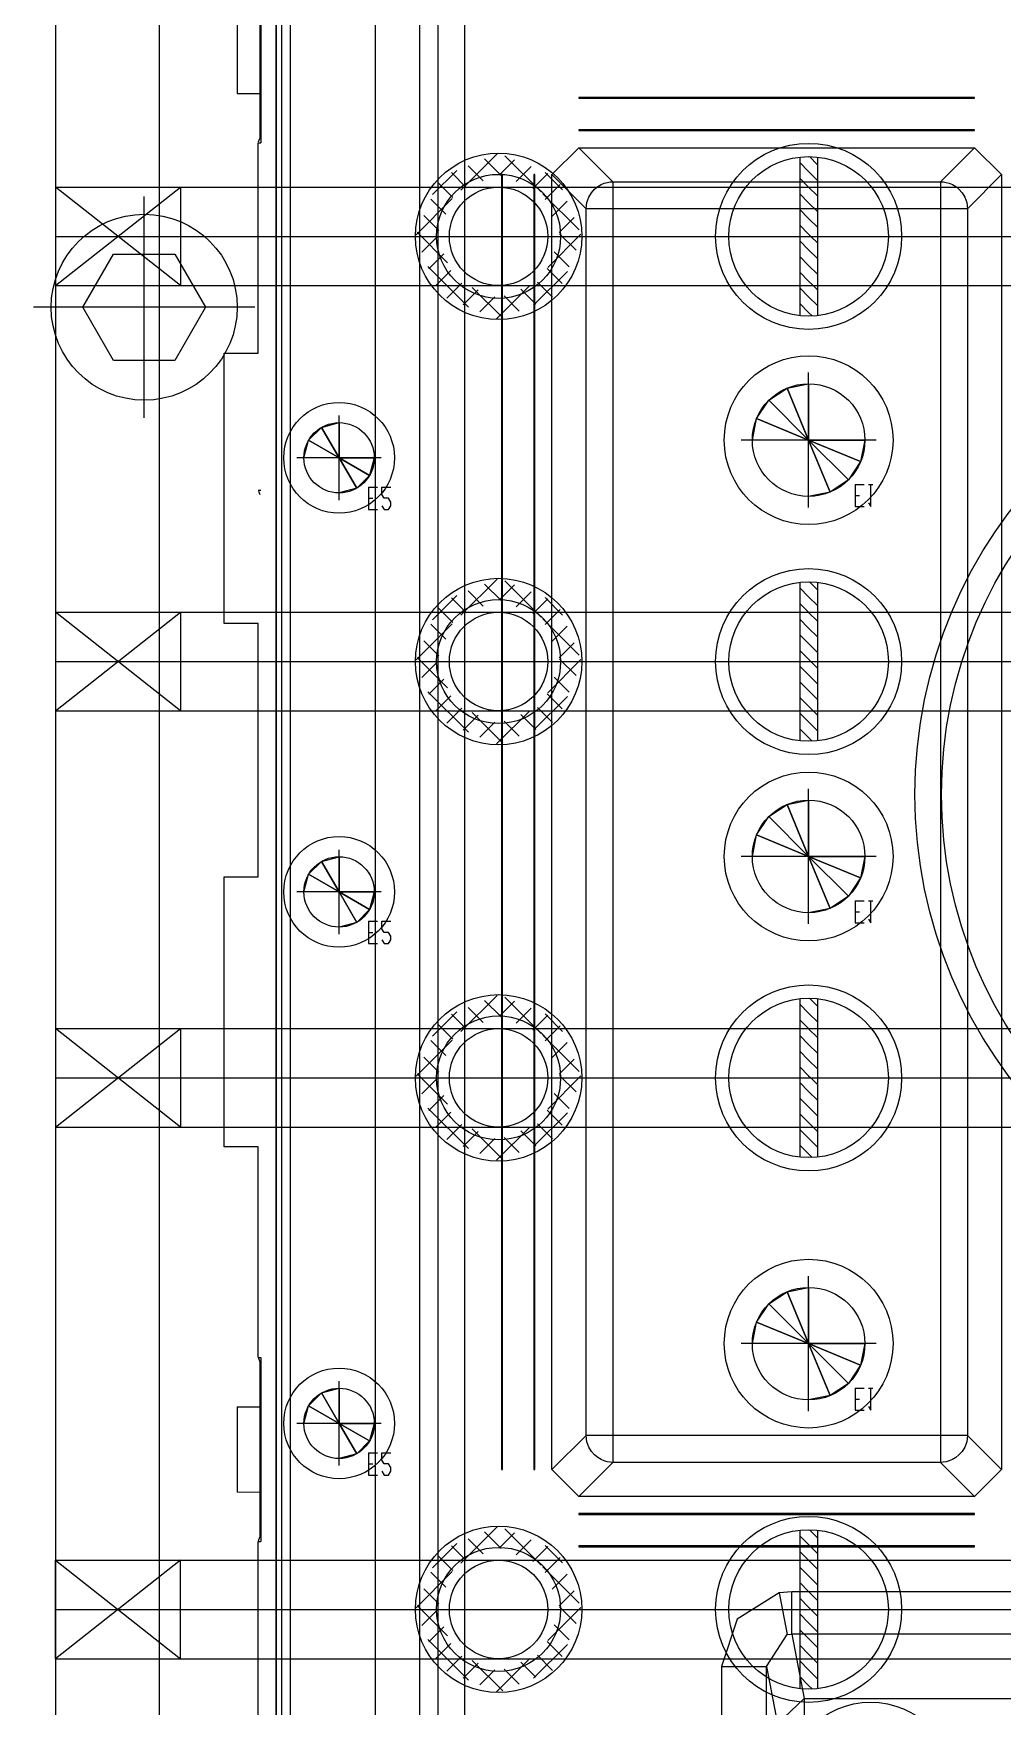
# Model space of a CAD drawing. Header units: millimetres. Extents: x -1 to 1014, y -756 to 757.
# Drawn here: x 95.8 to 125.1, y 266.5 to 317.2 of the extents above; entities that cross this region are included whole.
import ezdxf

# ---------------------------------------------------------------- set-up
doc = ezdxf.new("R2010")
doc.units = ezdxf.units.MM

# ---------------------------------------------------------------- blocks, each defined once
blk = doc.blocks.new('blockName2')
for points in [[(96.4318, 346.485), (96.4318, 243.087)], [(99.5803, 246.483), (99.5803, 346.216)], [(106.118, 335.529), (106.118, 249.74)], [(107.478, 249.74), (107.478, 335.529)], [(108.022, 335.529), (108.022, 250.284)], [(108.838, 250.284), (108.838, 335.529)], [(103.12, 334.692), (103.12, 250.412)], [(103.12, 250.412), (103.12, 334.692)], [(103.282, 334.649), (103.282, 250.412)], [(103.555, 250.412), (103.555, 334.649)], [(102.627, 319.322), (102.627, 314)], [(102.653, 319.454), (102.653, 313.868)], [(101.935, 317.957), (101.935, 315.365)], [(101.935, 315.365), (102.627, 315.363)], [(124.292, 315.247), (112.294, 315.247)], [(112.294, 315.247), (112.294, 315.22)], [(112.294, 315.22), (124.292, 315.22)], [(124.292, 315.22), (124.292, 315.247)], [(102.585, 313.895), (102.627, 314)], [(124.292, 314.266), (112.294, 314.266)], [(112.294, 314.266), (112.294, 314.24)], [(112.294, 314.24), (124.292, 314.24)], [(124.292, 314.24), (124.292, 314.266)], [(102.574, 307.488), (102.574, 313.868)], [(102.574, 313.868), (102.653, 313.868)], [(109.813, 313.538), (108.714, 312.439)], [(111.153, 312.379), (110.054, 313.478)], [(111.478, 312.905), (112.294, 313.721)], [(112.294, 313.721), (124.292, 313.721)], [(112.294, 313.721), (113.328, 312.688)], [(124.292, 313.721), (123.258, 312.688)], [(124.292, 313.721), (125.108, 312.905)], [(108.597, 313.034), (107.861, 312.298)], [(108.885, 312.51), (108.43, 312.965)], [(109.389, 312.719), (108.934, 313.174)], [(109.937, 312.883), (109.437, 313.382)], [(110.345, 313.357), (109.889, 312.902)], [(110.848, 313.149), (110.393, 312.694)], [(111.801, 312.443), (111.27, 312.974)], [(118.991, 313.436), (118.991, 308.632)], [(118.991, 313.27), (119.26, 313.001)], [(119.26, 313.001), (119.528, 312.732)], [(119.286, 313.45), (119.528, 313.207)], [(119.528, 313.436), (119.528, 308.632)], [(96.4318, 312.527), (270.999, 312.527)], [(100.219, 309.541), (96.4318, 312.527)], [(96.4318, 309.541), (100.219, 312.527)], [(96.4318, 312.527), (96.4318, 309.541)], [(100.219, 312.527), (100.219, 309.541)], [(108.47, 312.214), (108.015, 312.669)], [(109.953, 312.905), (109.953, 273.648)], [(109.979, 312.905), (109.953, 312.905)], [(109.979, 273.648), (109.979, 312.905)], [(111.352, 312.94), (110.897, 312.485)], [(110.933, 312.905), (110.933, 273.648)], [(110.959, 312.905), (110.933, 312.905)], [(110.959, 273.648), (110.959, 312.905)], [(111.732, 312.609), (111.277, 312.154)], [(111.478, 273.648), (111.478, 312.905)], [(111.478, 312.905), (112.512, 311.872)], [(112.512, 311.872), (112.535, 312.062), (112.594, 312.225), (112.675, 312.358), (112.768, 312.463), (112.868, 312.544), (112.968, 312.602), (113.066, 312.643), (113.159, 312.669), (113.244, 312.683), (113.328, 312.688)], [(113.328, 312.688), (113.328, 273.866)], [(113.328, 312.688), (123.258, 312.688)], [(118.991, 312.795), (119.259, 312.527)], [(119.259, 312.527), (119.26, 312.526)], [(119.26, 312.526), (119.528, 312.258)], [(123.258, 312.688), (123.258, 273.866)], [(123.258, 312.688), (123.346, 312.683), (123.43, 312.669), (123.522, 312.643), (123.619, 312.602), (123.718, 312.543), (123.817, 312.463), (123.911, 312.358), (123.992, 312.225), (124.051, 312.063), (124.074, 311.872)], [(125.108, 312.905), (124.074, 311.872)], [(125.108, 312.905), (125.108, 273.648)], [(99.1175, 305.529), (99.1175, 312.243)], [(108.456, 312.181), (107.358, 311.083)], [(108.261, 311.71), (107.806, 312.165)], [(112.304, 311.227), (111.206, 312.326)], [(111.941, 312.105), (111.486, 311.65)], [(118.991, 312.32), (119.26, 312.051)], [(119.26, 312.051), (119.528, 311.783)], [(108.052, 311.207), (107.597, 311.662)], [(112.149, 311.602), (111.694, 311.147)], [(112.512, 274.682), (112.512, 311.872)], [(124.074, 311.872), (112.512, 311.872)], [(118.991, 311.845), (119.26, 311.577)], [(119.26, 311.577), (119.528, 311.308)], [(124.074, 311.872), (124.074, 274.682)], [(96.4318, 311.034), (272.492, 311.034)], [(108.312, 310.234), (107.389, 311.158)], [(107.993, 311.006), (107.538, 310.551)], [(112.358, 311.098), (111.35, 310.09)], [(112.209, 310.611), (111.71, 311.11)], [(118.991, 311.371), (119.26, 311.102)], [(119.26, 311.102), (119.328, 311.034)], [(119.328, 311.034), (119.528, 310.833)], [(98.1871, 307.274), (97.2568, 308.886), (98.1871, 310.497), (100.048, 310.497), (100.978, 308.886), (100.048, 307.274), (98.1871, 307.274)], [(108.201, 310.502), (107.746, 310.047)], [(112, 310.107), (111.545, 310.562)], [(118.991, 310.896), (119.26, 310.627)], [(119.26, 310.627), (119.528, 310.359)], [(108.944, 308.891), (107.717, 310.117)], [(108.41, 309.999), (107.955, 309.544)], [(111.945, 309.973), (110.923, 308.951)], [(111.792, 309.604), (111.337, 310.059)], [(118.991, 310.421), (119.26, 310.152)], [(118.991, 309.946), (119.26, 309.678)], [(119.26, 310.152), (119.528, 309.884)], [(96.4318, 309.541), (270.999, 309.541)], [(108.742, 309.618), (108.287, 309.163)], [(109.245, 309.409), (108.79, 308.954)], [(109.985, 308.562), (109.061, 309.486)], [(110.805, 309.545), (109.797, 308.537)], [(110.992, 308.979), (110.537, 309.434)], [(111.495, 309.188), (111.04, 309.643)], [(118.991, 309.471), (119.26, 309.203)], [(119.26, 309.678), (119.396, 309.541)], [(119.396, 309.541), (119.528, 309.409)], [(109.749, 309.201), (109.294, 308.746)], [(110.488, 308.771), (110.033, 309.226)], [(118.991, 308.997), (119.26, 308.728)], [(119.26, 309.203), (119.528, 308.934)], [(102.475, 308.886), (95.7604, 308.886)], [(119.26, 308.728), (119.365, 308.623)], [(101.546, 299.296), (101.546, 307.488)], [(101.546, 307.488), (102.574, 307.488)], [(119.26, 302.811), (119.26, 306.904)], [(105.026, 303.041), (105.026, 305.599)], [(121.306, 304.857), (117.213, 304.857)], [(106.305, 304.32), (103.747, 304.32)], [(102.574, 303.34), (102.653, 303.34)], [(105.919, 303.427), (105.919, 302.756), (106.187, 302.756)], [(105.919, 303.427), (106.187, 303.427)], [(106.322, 302.868), (106.389, 302.756), (106.523, 302.756), (106.59, 302.868), (106.59, 302.98), (106.523, 303.092), (106.389, 303.092), (106.322, 303.204), (106.322, 303.427), (106.59, 303.427)], [(120.672, 303.512), (120.672, 302.841), (120.94, 302.841)], [(120.672, 303.512), (120.94, 303.512)], [(121.075, 302.953), (121.142, 302.841), (121.142, 303.512)], [(121.075, 303.512), (121.209, 303.512)], [(102.585, 303.313), (102.627, 303.208)], [(105.919, 303.092), (106.053, 303.092)], [(120.672, 303.177), (120.806, 303.177)], [(109.813, 300.646), (108.714, 299.548)], [(109.389, 299.827), (108.934, 300.283)], [(109.937, 299.992), (109.437, 300.491)], [(110.345, 300.466), (109.889, 300.011)], [(111.153, 299.488), (110.054, 300.587)], [(118.991, 300.545), (118.991, 295.741)], [(118.991, 300.378), (119.26, 300.11)], [(119.286, 300.559), (119.528, 300.316)], [(119.528, 300.545), (119.528, 295.741)], [(108.597, 300.143), (107.861, 299.407)], [(108.47, 299.323), (108.015, 299.778)], [(108.885, 299.619), (108.43, 300.074)], [(110.848, 300.258), (110.393, 299.803)], [(111.352, 300.049), (110.897, 299.594)], [(111.801, 299.552), (111.27, 300.083)], [(118.991, 299.904), (119.259, 299.636)], [(119.26, 300.11), (119.528, 299.841)], [(96.4318, 299.636), (270.999, 299.636)], [(96.4318, 299.636), (96.4318, 296.65)], [(96.4318, 296.65), (100.219, 299.636)], [(100.219, 296.65), (96.4318, 299.636)], [(100.219, 299.636), (100.219, 296.65)], [(102.574, 299.296), (101.546, 299.296)], [(102.574, 291.619), (102.574, 299.296)], [(108.456, 299.29), (107.358, 298.191)], [(108.261, 298.819), (107.806, 299.274)], [(112.304, 298.336), (111.206, 299.435)], [(111.732, 299.718), (111.277, 299.263)], [(118.991, 299.429), (119.26, 299.16)], [(119.259, 299.636), (119.26, 299.635)], [(119.26, 299.635), (119.528, 299.367)], [(108.052, 298.315), (107.597, 298.77)], [(111.941, 299.214), (111.486, 298.759)], [(118.991, 298.954), (119.26, 298.686)], [(119.26, 299.16), (119.528, 298.892)], [(108.312, 297.343), (107.389, 298.267)], [(112.149, 298.71), (111.694, 298.255)], [(118.991, 298.479), (119.26, 298.211)], [(119.26, 298.686), (119.528, 298.417)], [(96.4318, 298.143), (272.492, 298.143)], [(107.993, 298.115), (107.538, 297.66)], [(112.358, 298.207), (111.35, 297.199)], [(112.209, 297.72), (111.71, 298.219)], [(118.991, 298.005), (119.26, 297.736)], [(119.26, 298.211), (119.328, 298.143)], [(119.328, 298.143), (119.528, 297.942)], [(108.201, 297.611), (107.746, 297.156)], [(112, 297.216), (111.545, 297.671)], [(118.991, 297.53), (119.26, 297.261)], [(119.26, 297.736), (119.528, 297.467)], [(119.26, 297.261), (119.528, 296.993)], [(108.944, 295.999), (107.717, 297.226)], [(108.41, 297.107), (107.955, 296.652)], [(111.945, 297.081), (110.923, 296.059)], [(111.495, 296.297), (111.04, 296.752)], [(111.792, 296.712), (111.337, 297.167)], [(118.991, 297.055), (119.26, 296.787)], [(119.26, 296.787), (119.396, 296.65)], [(96.4318, 296.65), (270.999, 296.65)], [(108.742, 296.727), (108.287, 296.272)], [(109.245, 296.518), (108.79, 296.063)], [(109.985, 295.671), (109.061, 296.594)], [(109.749, 296.31), (109.294, 295.855)], [(110.805, 296.654), (109.797, 295.646)], [(110.488, 295.88), (110.033, 296.335)], [(110.992, 296.088), (110.537, 296.543)], [(118.991, 296.58), (119.26, 296.312)], [(119.26, 296.312), (119.528, 296.043)], [(119.396, 296.65), (119.528, 296.518)], [(118.991, 296.106), (119.26, 295.837)], [(119.26, 295.837), (119.365, 295.732)], [(119.26, 290.188), (119.26, 294.281)], [(105.026, 289.881), (105.026, 292.44)], [(121.306, 292.235), (117.213, 292.235)], [(101.546, 283.427), (101.546, 291.619)], [(101.546, 291.619), (102.574, 291.619)], [(106.305, 291.16), (103.747, 291.16)], [(120.672, 290.89), (120.672, 290.218), (120.94, 290.218)], [(120.672, 290.89), (120.94, 290.89)], [(121.075, 290.33), (121.142, 290.218), (121.142, 290.89)], [(121.075, 290.89), (121.209, 290.89)], [(105.919, 290.268), (105.919, 289.596), (106.187, 289.596)], [(105.919, 290.268), (106.187, 290.268)], [(106.322, 289.708), (106.389, 289.596), (106.523, 289.596), (106.59, 289.708), (106.59, 289.82), (106.523, 289.932), (106.389, 289.932), (106.322, 290.044), (106.322, 290.268), (106.59, 290.268)], [(120.672, 290.554), (120.806, 290.554)], [(105.919, 289.932), (106.053, 289.932)], [(109.813, 288.024), (108.714, 286.925)], [(109.389, 287.205), (108.934, 287.66)], [(109.937, 287.369), (109.437, 287.869)], [(110.345, 287.844), (109.889, 287.389)], [(111.153, 286.865), (110.054, 287.964)], [(110.848, 287.635), (110.393, 287.18)], [(118.991, 287.923), (118.991, 283.118)], [(118.991, 287.756), (119.26, 287.487)], [(119.286, 287.936), (119.528, 287.693)], [(119.528, 287.923), (119.528, 283.118)], [(108.597, 287.52), (107.861, 286.785)], [(108.47, 286.7), (108.015, 287.155)], [(108.885, 286.996), (108.43, 287.451)], [(111.352, 287.427), (110.897, 286.972)], [(111.801, 286.929), (111.27, 287.46)], [(111.732, 287.095), (111.277, 286.64)], [(118.991, 287.281), (119.259, 287.014)], [(119.26, 287.487), (119.528, 287.219)], [(96.4318, 287.014), (270.999, 287.014)], [(96.4318, 287.014), (96.4318, 284.027)], [(96.4318, 284.027), (100.219, 287.014)], [(100.219, 284.027), (96.4318, 287.014)], [(100.219, 287.014), (100.219, 284.027)], [(108.456, 286.667), (107.358, 285.569)], [(108.261, 286.196), (107.806, 286.651)], [(112.304, 285.714), (111.206, 286.812)], [(111.941, 286.591), (111.486, 286.136)], [(118.991, 286.806), (119.26, 286.538)], [(119.259, 287.014), (119.26, 287.013)], [(119.26, 287.013), (119.528, 286.744)], [(108.052, 285.693), (107.597, 286.148)], [(112.149, 286.088), (111.694, 285.633)], [(118.991, 286.332), (119.26, 286.063)], [(119.26, 286.538), (119.528, 286.269)], [(108.312, 284.721), (107.389, 285.644)], [(112.358, 285.584), (111.35, 284.576)], [(112.209, 285.097), (111.71, 285.596)], [(118.991, 285.857), (119.26, 285.588)], [(119.26, 286.063), (119.528, 285.794)], [(119.26, 285.588), (119.328, 285.521)], [(96.4318, 285.521), (272.492, 285.521)], [(107.993, 285.492), (107.538, 285.037)], [(118.991, 285.382), (119.26, 285.113)], [(119.26, 285.113), (119.528, 284.845)], [(119.328, 285.521), (119.528, 285.32)], [(108.944, 283.377), (107.717, 284.604)], [(108.201, 284.988), (107.746, 284.533)], [(112, 284.593), (111.545, 285.048)], [(118.991, 284.907), (119.26, 284.639)], [(119.26, 284.639), (119.528, 284.37)], [(108.41, 284.485), (107.955, 284.03)], [(108.742, 284.104), (108.287, 283.649)], [(111.945, 284.459), (110.923, 283.437)], [(111.495, 283.674), (111.04, 284.129)], [(111.792, 284.09), (111.337, 284.545)], [(118.991, 284.433), (119.26, 284.164)], [(119.26, 284.164), (119.396, 284.027)], [(96.4318, 284.027), (270.999, 284.027)], [(109.245, 283.896), (108.79, 283.441)], [(109.985, 283.048), (109.061, 283.972)], [(109.749, 283.687), (109.294, 283.232)], [(110.805, 284.032), (109.797, 283.024)], [(110.488, 283.257), (110.033, 283.712)], [(110.992, 283.466), (110.537, 283.921)], [(118.991, 283.958), (119.26, 283.689)], [(119.26, 283.689), (119.528, 283.421)], [(119.396, 284.027), (119.528, 283.895)], [(102.574, 283.427), (101.546, 283.427)], [(102.574, 277.047), (102.574, 283.427)], [(118.991, 283.483), (119.26, 283.214)], [(119.26, 283.214), (119.365, 283.109)], [(119.26, 275.417), (119.26, 279.51)], [(121.306, 277.464), (117.213, 277.464)], [(102.574, 277.047), (102.653, 277.047)], [(102.585, 277.02), (102.627, 276.915)], [(102.653, 277.047), (102.653, 271.461)], [(102.627, 276.915), (102.627, 271.593)], [(105.026, 273.767), (105.026, 276.326)], [(120.672, 276.119), (120.672, 275.447), (120.94, 275.447)], [(120.672, 276.119), (120.94, 276.119)], [(121.075, 275.559), (121.142, 275.447), (121.142, 276.119)], [(121.075, 276.119), (121.209, 276.119)], [(101.935, 275.55), (102.627, 275.552)], [(101.935, 275.55), (101.935, 272.958)], [(120.672, 275.783), (120.806, 275.783)], [(106.305, 275.046), (103.747, 275.046)], [(111.478, 273.648), (112.512, 274.682)], [(124.074, 274.682), (112.512, 274.682)], [(113.328, 273.866), (113.24, 273.871), (113.156, 273.885), (113.064, 273.911), (112.967, 273.951), (112.868, 274.01), (112.769, 274.09), (112.675, 274.195), (112.594, 274.328), (112.535, 274.49), (112.512, 274.682)], [(124.074, 274.682), (124.051, 274.491), (123.992, 274.329), (123.911, 274.196), (123.818, 274.09), (123.718, 274.01), (123.618, 273.951), (123.52, 273.91), (123.427, 273.884), (123.342, 273.87), (123.258, 273.866)], [(125.108, 273.648), (124.074, 274.682)], [(105.919, 274.154), (105.919, 273.482), (106.187, 273.482)], [(105.919, 274.154), (106.187, 274.154)], [(106.322, 273.594), (106.389, 273.482), (106.523, 273.482), (106.59, 273.594), (106.59, 273.706), (106.523, 273.818), (106.389, 273.818), (106.322, 273.93), (106.322, 274.154), (106.59, 274.154)], [(105.919, 273.818), (106.053, 273.818)], [(109.953, 273.648), (109.979, 273.648)], [(110.933, 273.648), (110.959, 273.648)], [(112.294, 272.832), (111.478, 273.648)], [(113.328, 273.866), (112.294, 272.832)], [(123.258, 273.866), (113.328, 273.866)], [(124.292, 272.832), (123.258, 273.866)], [(125.108, 273.648), (124.292, 272.832)], [(102.627, 272.956), (101.935, 272.958)], [(124.292, 272.832), (112.294, 272.832)], [(109.813, 271.91), (108.714, 270.812)], [(124.292, 272.313), (112.294, 272.313)], [(112.294, 272.313), (112.294, 272.287)], [(112.294, 272.287), (124.292, 272.287)], [(124.292, 272.287), (124.292, 272.313)], [(102.574, 265.08), (102.574, 271.461)], [(102.574, 271.461), (102.653, 271.461)], [(102.585, 271.488), (102.627, 271.593)], [(108.597, 271.406), (107.861, 270.671)], [(109.389, 271.091), (108.934, 271.546)], [(109.937, 271.255), (109.437, 271.755)], [(110.345, 271.73), (109.889, 271.275)], [(111.153, 270.752), (110.054, 271.85)], [(110.848, 271.521), (110.393, 271.066)], [(118.991, 271.809), (118.991, 267.005)], [(118.991, 271.642), (119.26, 271.373)], [(119.26, 271.373), (119.528, 271.105)], [(119.286, 271.822), (119.528, 271.58)], [(119.528, 271.809), (119.528, 267.005)], [(96.4318, 270.9), (270.999, 270.9)], [(100.219, 270.9), (96.4318, 267.913)], [(96.4318, 270.9), (100.219, 267.913)], [(96.4318, 267.913), (96.4318, 270.9)], [(100.219, 267.913), (100.219, 270.9)], [(108.47, 270.586), (108.015, 271.041)], [(108.885, 270.882), (108.43, 271.337)], [(111.352, 271.313), (110.897, 270.858)], [(111.801, 270.815), (111.27, 271.347)], [(111.732, 270.981), (111.277, 270.526)], [(124.292, 271.333), (112.294, 271.333)], [(112.294, 271.333), (112.294, 271.307)], [(112.294, 271.307), (124.292, 271.307)], [(118.991, 271.167), (119.259, 270.9)], [(119.259, 270.9), (119.26, 270.899)], [(119.26, 270.899), (119.528, 270.63)], [(124.292, 271.307), (124.292, 271.333)], [(108.456, 270.554), (107.358, 269.455)], [(108.261, 270.082), (107.806, 270.538)], [(112.304, 269.6), (111.206, 270.698)], [(111.941, 270.478), (111.486, 270.023)], [(118.991, 270.692), (119.26, 270.424)], [(119.26, 270.424), (119.528, 270.155)], [(108.052, 269.579), (107.597, 270.034)], [(112.149, 269.974), (111.694, 269.519)], [(118.365, 269.905), (117.093, 269.108), (116.618, 267.677)], [(118.752, 269.942), (118.365, 269.905)], [(118.365, 269.905), (118.606, 268.65)], [(131.019, 269.942), (118.752, 269.942)], [(118.752, 268.661), (118.752, 269.942)], [(118.991, 270.218), (119.26, 269.949)], [(119.26, 269.949), (119.528, 269.681)], [(96.4318, 269.407), (272.492, 269.407)], [(108.312, 268.607), (107.389, 269.53)], [(107.993, 269.378), (107.538, 268.923)], [(112.358, 269.47), (111.35, 268.462)], [(112.209, 268.983), (111.71, 269.483)], [(118.991, 269.743), (119.26, 269.474)], [(119.26, 269.474), (119.328, 269.407)], [(119.328, 269.407), (119.528, 269.206)], [(108.201, 268.875), (107.746, 268.42)], [(112, 268.48), (111.545, 268.935)], [(118.991, 269.268), (119.26, 269)], [(119.26, 269), (119.528, 268.731)], [(108.944, 267.263), (107.717, 268.49)], [(108.41, 268.371), (107.955, 267.916)], [(111.945, 268.345), (110.923, 267.323)], [(111.792, 267.976), (111.337, 268.431)], [(117.978, 267.677), (118.606, 268.65)], [(118.606, 268.65), (118.752, 268.661)], [(118.752, 268.661), (119.128, 266.703)], [(131.019, 268.661), (118.752, 268.661)], [(118.991, 268.793), (119.26, 268.525)], [(119.26, 268.525), (119.528, 268.256)], [(96.4318, 267.913), (270.999, 267.913)], [(108.742, 267.99), (108.287, 267.535)], [(109.985, 266.934), (109.061, 267.858)], [(110.805, 267.918), (109.797, 266.91)], [(111.495, 267.56), (111.04, 268.015)], [(118.991, 268.319), (119.26, 268.05)], [(118.991, 267.844), (119.26, 267.575)], [(119.26, 268.05), (119.396, 267.913)], [(119.396, 267.913), (119.528, 267.782)], [(109.245, 267.782), (108.79, 267.327)], [(109.749, 267.573), (109.294, 267.118)], [(110.488, 267.143), (110.033, 267.598)], [(110.992, 267.352), (110.537, 267.807)], [(116.618, 267.677), (116.618, 245.933)], [(116.618, 267.677), (117.978, 267.677)], [(117.978, 267.677), (118.312, 265.935)], [(117.978, 246.891), (117.978, 267.677)], [(118.991, 267.369), (119.26, 267.101)], [(119.26, 267.575), (119.528, 267.307)], [(119.26, 267.101), (119.365, 266.995)], [(118.312, 265.935), (119.128, 266.703)], [(119.128, 266.703), (119.128, 246.41)], [(119.128, 266.703), (135.53, 266.703)]]:
    blk.add_lwpolyline(points)
for points in [[(118.054, 306.063), (118.607, 306.433), (119.26, 304.857), (119.26, 304.857)], [(118.607, 306.433), (119.26, 306.563), (119.26, 304.857), (119.26, 304.857)], [(117.684, 305.51), (118.054, 306.063), (119.26, 304.857), (119.26, 304.857)], [(104.493, 305.243), (105.026, 305.386), (105.026, 304.32), (105.026, 304.32)], [(117.554, 304.857), (117.684, 305.51), (119.26, 304.857), (119.26, 304.857)], [(103.96, 304.32), (104.103, 304.853), (105.026, 304.32), (105.026, 304.32)], [(104.103, 304.853), (104.493, 305.243), (105.026, 304.32), (105.026, 304.32)], [(120.965, 304.857), (120.835, 304.205), (119.26, 304.857), (119.26, 304.857)], [(120.835, 304.205), (120.466, 303.651), (119.26, 304.857), (119.26, 304.857)], [(120.466, 303.651), (119.912, 303.282), (119.26, 304.857), (119.26, 304.857)], [(119.912, 303.282), (119.26, 303.152), (119.26, 304.857), (119.26, 304.857)], [(106.092, 304.32), (105.949, 303.787), (105.026, 304.32), (105.026, 304.32)], [(105.949, 303.787), (105.559, 303.397), (105.026, 304.32), (105.026, 304.32)], [(105.559, 303.397), (105.026, 303.254), (105.026, 304.32), (105.026, 304.32)], [(118.054, 293.441), (118.607, 293.81), (119.26, 292.235), (119.26, 292.235)], [(118.607, 293.81), (119.26, 293.94), (119.26, 292.235), (119.26, 292.235)], [(117.684, 292.887), (118.054, 293.441), (119.26, 292.235), (119.26, 292.235)], [(117.554, 292.235), (117.684, 292.887), (119.26, 292.235), (119.26, 292.235)], [(104.493, 292.084), (105.026, 292.226), (105.026, 291.16), (105.026, 291.16)], [(120.965, 292.235), (120.835, 291.582), (119.26, 292.235), (119.26, 292.235)], [(120.835, 291.582), (120.466, 291.029), (119.26, 292.235), (119.26, 292.235)], [(120.466, 291.029), (119.912, 290.659), (119.26, 292.235), (119.26, 292.235)], [(119.912, 290.659), (119.26, 290.529), (119.26, 292.235), (119.26, 292.235)], [(103.96, 291.16), (104.103, 291.693), (105.026, 291.16), (105.026, 291.16)], [(104.103, 291.693), (104.493, 292.084), (105.026, 291.16), (105.026, 291.16)], [(106.092, 291.16), (105.949, 290.627), (105.026, 291.16), (105.026, 291.16)], [(105.949, 290.627), (105.559, 290.237), (105.026, 291.16), (105.026, 291.16)], [(105.559, 290.237), (105.026, 290.094), (105.026, 291.16), (105.026, 291.16)], [(118.054, 278.669), (118.607, 279.039), (119.26, 277.464), (119.26, 277.464)], [(118.607, 279.039), (119.26, 279.169), (119.26, 277.464), (119.26, 277.464)], [(117.684, 278.116), (118.054, 278.669), (119.26, 277.464), (119.26, 277.464)], [(117.554, 277.464), (117.684, 278.116), (119.26, 277.464), (119.26, 277.464)], [(120.965, 277.464), (120.835, 276.811), (119.26, 277.464), (119.26, 277.464)], [(120.835, 276.811), (120.466, 276.258), (119.26, 277.464), (119.26, 277.464)], [(120.466, 276.258), (119.912, 275.888), (119.26, 277.464), (119.26, 277.464)], [(119.912, 275.888), (119.26, 275.758), (119.26, 277.464), (119.26, 277.464)], [(104.103, 275.579), (104.493, 275.97), (105.026, 275.046), (105.026, 275.046)], [(104.493, 275.97), (105.026, 276.112), (105.026, 275.046), (105.026, 275.046)], [(103.96, 275.046), (104.103, 275.579), (105.026, 275.046), (105.026, 275.046)], [(106.092, 275.046), (105.949, 274.514), (105.026, 275.046), (105.026, 275.046)], [(105.949, 274.514), (105.559, 274.123), (105.026, 275.046), (105.026, 275.046)], [(105.559, 274.123), (105.026, 273.981), (105.026, 275.046), (105.026, 275.046)]]:
    blk.add_lwpolyline(points, close=True)
for centre, radius in [((109.861, 311.034), 2.5234), ((119.26, 311.034), 2.8199), ((119.26, 311.034), 2.4171), ((109.861, 311.034), 1.88), ((109.861, 311.034), 1.4932), ((99.1175, 308.886), 2.8199), ((136.717, 294.115), 14.2339), ((119.26, 304.857), 2.5581), ((136.717, 294.115), 13.4283), ((119.26, 304.857), 1.7054), ((105.026, 304.32), 1.6785), ((105.026, 304.32), 1.0659), ((119.26, 298.143), 2.8199), ((109.861, 298.143), 2.5234), ((119.26, 298.143), 2.4171), ((109.861, 298.143), 1.88), ((109.861, 298.143), 1.4932), ((119.26, 292.235), 2.5581), ((119.26, 292.235), 1.7054), ((105.026, 291.16), 1.6785), ((105.026, 291.16), 1.0659), ((119.26, 285.521), 2.8199), ((109.861, 285.521), 2.5234), ((119.26, 285.521), 2.4171), ((109.861, 285.521), 1.88), ((109.861, 285.521), 1.4932), ((119.26, 277.464), 2.5581), ((119.26, 277.464), 1.7054), ((105.026, 275.046), 1.6785), ((105.026, 275.046), 1.0659), ((109.861, 269.407), 2.5234), ((119.26, 269.407), 2.8199), ((119.26, 269.407), 2.4171), ((109.861, 269.407), 1.88), ((109.861, 269.407), 1.4932), ((121.14, 264.035), 2.5581)]:
    blk.add_circle(centre, radius)

msp = doc.modelspace()

# ---------------------------------------------------------------- block references
msp.add_blockref('blockName2', (0, 0))

doc.saveas('drawing.dxf')
